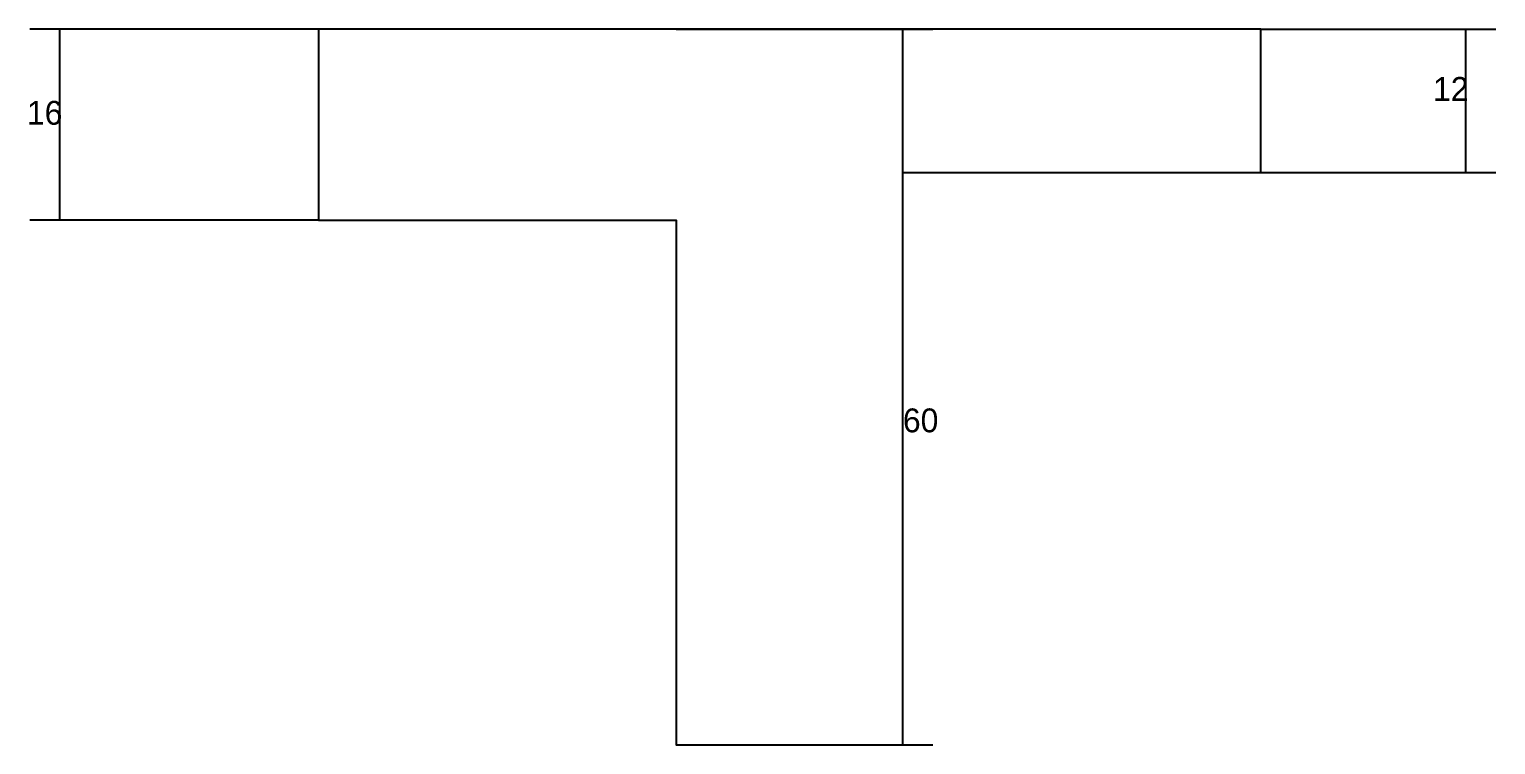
# Model space of a CAD drawing. Header units: metres. Extents: x -10265 to -9041, y 9686 to 10964.
# Drawn here: x -10057.3 to -9811.4, y 9686.4 to 9806.4 of the extents above; entities that cross this region are included whole.
import ezdxf

# ---------------------------------------------------------------- set-up
doc = ezdxf.new("R2010")
doc.units = ezdxf.units.M
for name, color, linetype in [('CONCRETO', 251, 'Continuous'), ('COTA', 241, 'Continuous'), ('Cota Seção (2x)', 4, 'Continuous')]:
    doc.layers.add(name, color=color, linetype=linetype)

msp = doc.modelspace()

# ---------------------------------------------------------------- linework, layer by layer
at = {"layer": 'CONCRETO'}
msp.add_lwpolyline([(-9850.8, 9782.4), (-9850.8, 9806.4), (-10008.8, 9806.4), (-10008.8, 9774.4), (-9948.8, 9774.4), (-9948.8, 9686.4), (-9910.8, 9686.4), (-9910.8, 9772.4), (-9910.8, 9782.4)], close=True, dxfattribs=at)
at = {"layer": 'COTA'}
for p, q in [((-10008.8, 9806.4), (-10057.2, 9806.4)), ((-10052.2, 9774.4), (-10052.2, 9806.4)), ((-9850.8, 9806.4), (-9811.4, 9806.4)), ((-9816.4, 9782.4), (-9816.4, 9806.4)), ((-9850.8, 9782.4), (-9811.4, 9782.4)), ((-10008.8, 9774.4), (-10057.2, 9774.4))]:
    msp.add_line(p, q, dxfattribs=at)
at = {"layer": 'Cota Seção (2x)'}
for p, q in [((-9948.8, 9806.4), (-9905.8, 9806.4)), ((-9910.8, 9686.4), (-9910.8, 9806.4)), ((-9948.8, 9686.4), (-9905.8, 9686.4))]:
    msp.add_line(p, q, dxfattribs=at)

# ---------------------------------------------------------------- texts
at = {"layer": 'COTA'}
for s, p in [('12', (-9821.9, 9794.4)), ('16', (-10057.7, 9790.4))]:
    msp.add_text(s, height=4, dxfattribs=at).set_placement(p)
at = {"layer": 'Cota Seção (2x)'}
msp.add_text('60', height=4, dxfattribs=at).set_placement((-9910.8, 9738.8))

doc.saveas('drawing.dxf')
